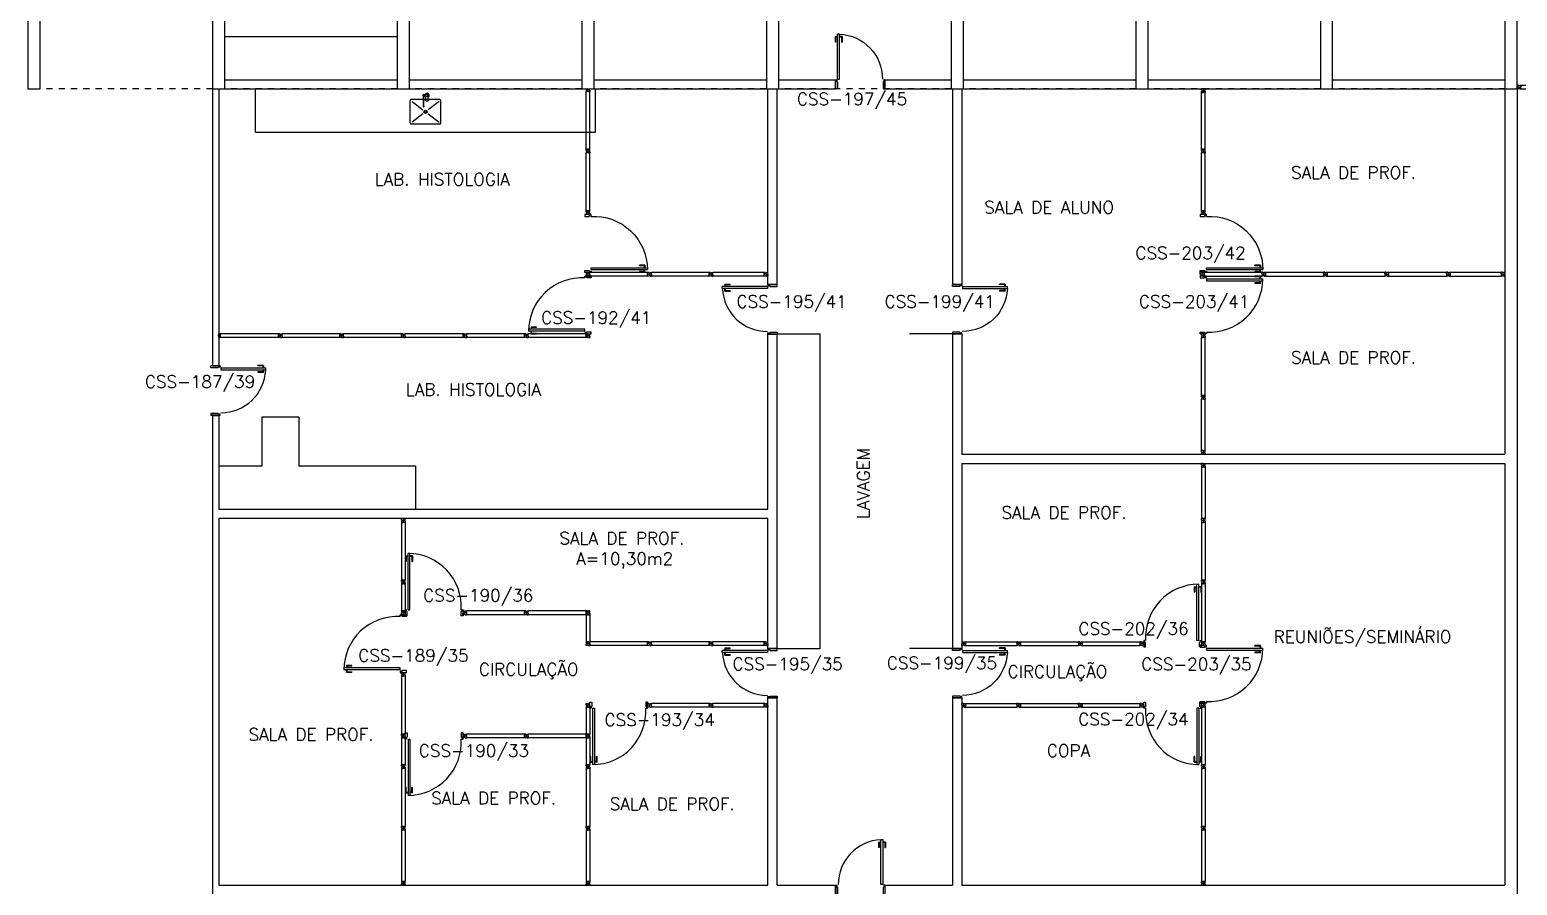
# Model space of a CAD drawing. Extents: x -248 to -11, y 347 to 447.
# Drawn here: x -51.24 to -27.07, y 392.64 to 406.54 of the extents above; entities that cross this region are included whole.
import ezdxf
from ezdxf.enums import TextEntityAlignment as Align

# ---------------------------------------------------------------- set-up
doc = ezdxf.new("R2010")
doc.units = 0
doc.header["$LTSCALE"] = 0.02
doc.header["$MEASUREMENT"] = 0
doc.linetypes.add('HIDDEN2', pattern=[0.1875, 0.125, -0.0625])
doc.layers.get('0').update_dxf_attribs({"linetype": 'CONTINUOUS'})
for name, color, linetype in [('ALV', 2, 'CONTINUOUS'), ('AREA', 2, 'CONTINUOUS'), ('BANC', 2, 'CONTINUOUS'), ('DIV', 2, 'CONTINUOUS'), ('EQUIP', 1, 'CONTINUOUS'), ('ESQ', 1, 'CONTINUOUS'), ('ESTR', 3, 'CONTINUOUS'), ('PROJ', 1, 'HIDDEN2'), ('TEXTO', 2, 'CONTINUOUS'), ('TEXTO-ENDEREÇO', 2, 'CONTINUOUS')]:
    doc.layers.add(name, color=color, linetype=linetype)
doc.styles.add('UNB-100', font='simplex.shx', dxfattribs={"height": 0.2})
doc.styles.add('UNB-100-1', font='simplex.shx', dxfattribs={"height": 0.2})

# ---------------------------------------------------------------- blocks, each defined once
blk = doc.blocks.new('PILAR-SSS')
blk.add_lwpolyline([(0.003, -26.452), (0.003, -27.952), (0.203, -27.952), (0.203, -26.452)], close=True)
blk = doc.blocks.new('PDV2E-SSS')
at = {"layer": 'DIV'}
for p, q in [((0.034, 0.925), (0.034, 0.835)), ((0.034, 0.925), (0.074, 0.925)), ((0.044, 0.835), (0.034, 0.835)), ((0.044, 0.915), (0.044, 0.835)), ((0.044, 0.915), (0.074, 0.915)), ((0.076, 0.05), (0.076, 0.965)), ((0.106, 0.965), (0.076, 0.965)), ((0.106, 0.05), (0.106, 0.965)), ((0.148, 0.925), (0.108, 0.925)), ((0.138, 0.915), (0.108, 0.915)), ((0.138, 0.915), (0.138, 0.835)), ((0.138, 0.835), (0.148, 0.835)), ((0.148, 0.925), (0.148, 0.835)), ((0.031, 0.05), (0.031, -0.05)), ((0.051, 0.05), (0.031, 0.05)), ((0.051, 0.02), (0.051, 0.05)), ((0.051, 0.02), (0.061, 0.02)), ((0.061, -0.05), (0.061, 0.02)), ((0.076, 0.05), (0.106, 0.05)), ((0.95, 0.02), (0.94, 0.02)), ((0.94, -0.05), (0.94, 0.02)), ((0.95, 0.02), (0.95, 0.05)), ((0.95, 0.05), (0.97, 0.05)), ((0.97, 0.05), (0.97, 0.035)), ((0.97, 0.035), (0.97, -0.035)), ((0.031, -0.05), (0.061, -0.05)), ((0.97, -0.05), (0.94, -0.05)), ((0.97, -0.035), (0.97, -0.05))]:
    blk.add_line(p, q, dxfattribs=at)
at = {"layer": 'DIV', "color": 1}
blk.add_arc((0.076, 0.1), 0.865, 356.6786, 90, dxfattribs=at)
blk = doc.blocks.new('PDV2D-SSS')
for p, q in [((-0.148, 0.925), (-0.108, 0.925)), ((-0.148, 0.925), (-0.148, 0.835)), ((-0.138, 0.835), (-0.148, 0.835)), ((-0.138, 0.915), (-0.108, 0.915)), ((-0.138, 0.915), (-0.138, 0.835)), ((-0.106, 0.965), (-0.076, 0.965)), ((-0.106, 0.05), (-0.106, 0.965)), ((-0.076, 0.05), (-0.076, 0.965)), ((-0.034, 0.925), (-0.074, 0.925)), ((-0.044, 0.915), (-0.074, 0.915)), ((-0.044, 0.915), (-0.044, 0.835)), ((-0.044, 0.835), (-0.034, 0.835)), ((-0.034, 0.925), (-0.034, 0.835)), ((-0.95, 0.05), (-0.97, 0.05)), ((-0.97, 0.05), (-0.97, 0.035)), ((-0.97, 0.035), (-0.97, -0.035)), ((-0.95, 0.02), (-0.95, 0.05)), ((-0.95, 0.02), (-0.94, 0.02)), ((-0.94, -0.05), (-0.94, 0.02)), ((-0.076, 0.05), (-0.106, 0.05)), ((-0.051, 0.02), (-0.061, 0.02)), ((-0.061, -0.05), (-0.061, 0.02)), ((-0.051, 0.05), (-0.031, 0.05)), ((-0.051, 0.02), (-0.051, 0.05)), ((-0.031, 0.05), (-0.031, -0.05)), ((-0.97, -0.035), (-0.97, -0.05)), ((-0.97, -0.05), (-0.94, -0.05)), ((-0.031, -0.05), (-0.061, -0.05))]:
    blk.add_line(p, q)
at = {"color": 1}
blk.add_arc((-0.076, 0.1), 0.865, 90, 183.3214, dxfattribs=at)
blk = doc.blocks.new('MDIVMT-SSS')
for p, q in [((-0.03, 0.03), (-0.03, 0.006)), ((-0.008, 0.03), (-0.03, 0.03)), ((-0.0185, 0.006), (-0.03, 0.006)), ((-0.0185, -0.006), (-0.0185, 0.006)), ((-0.008, 0.03), (-0.008, 0.02)), ((-0.008, 0.02), (0.008, 0.02)), ((-0.0051, 0), (0.0051, 0)), ((-0.0051, 0), (0.0051, 0)), ((0, -0.0051), (0, 0.0051)), ((0, -0.0051), (0, 0.0051)), ((0.008, 0.03), (0.008, 0.02)), ((0.008, 0.03), (0.03, 0.03)), ((0.0205, 0.006), (0.03, 0.006)), ((0.0205, -0.006), (0.0205, 0.006)), ((0.0205, 0.006), (0.03, 0.006)), ((0.0205, -0.006), (0.0205, 0.006)), ((0.03, 0.03), (0.03, -0.03)), ((0.03, 0.03), (0.47, 0.03)), ((0.03, 0.006), (0.03, 0.03)), ((0.03, 0.009), (0.03, 0.027)), ((0.03, 0.005), (0.03, -0.005)), ((0.47, 0.03), (0.47, -0.03)), ((0.4795, 0.006), (0.47, 0.006)), ((0.47, 0.005), (0.47, -0.005)), ((0.4795, -0.006), (0.4795, 0.006)), ((0.4949, 0), (0.5051, 0)), ((0.5051, 0), (0.4949, 0)), ((0.5, -0.0051), (0.5, 0.0051)), ((-0.0185, -0.006), (-0.03, -0.006)), ((-0.03, -0.03), (-0.03, -0.006)), ((-0.008, -0.03), (-0.03, -0.03)), ((-0.008, -0.03), (-0.008, -0.02)), ((-0.008, -0.02), (0.008, -0.02)), ((0.008, -0.03), (0.008, -0.02)), ((0.008, -0.03), (0.03, -0.03)), ((0.0205, -0.006), (0.03, -0.006)), ((0.0205, -0.006), (0.03, -0.006)), ((0.03, -0.006), (0.03, -0.03)), ((0.03, -0.03), (0.03, -0.009)), ((0.03, -0.009), (0.03, -0.027)), ((0.03, -0.03), (0.47, -0.03)), ((0.4795, -0.006), (0.47, -0.006))]:
    blk.add_line(p, q)
blk = doc.blocks.new('DIVMT-SSS')
for p, q in [((-0.03, 0.008), (-0.03, 0.03)), ((-0.006, 0.03), (-0.03, 0.03)), ((-0.03, 0.008), (-0.02, 0.008)), ((-0.02, -0.008), (-0.02, 0.008)), ((-0.006, 0.02), (-0.006, 0.03)), ((0.006, 0.02), (-0.006, 0.02)), ((-0.005, 0), (0.005, 0)), ((0.005, 0), (-0.005, 0)), ((0, 0.005), (0, -0.005)), ((0, -0.005), (0, 0.005)), ((0.006, 0.03), (0.03, 0.03)), ((0.006, 0.02), (0.006, 0.03)), ((0.03, 0.008), (0.02, 0.008)), ((0.02, -0.008), (0.02, 0.008)), ((0.03, 0.008), (0.03, 0.03)), ((-0.03, -0.008), (-0.03, -0.03)), ((-0.03, -0.008), (-0.02, -0.008)), ((-0.03, -0.03), (-0.03, -0.97)), ((-0.03, -0.03), (-0.009, -0.03)), ((0.03, -0.03), (-0.03, -0.03)), ((-0.03, -0.03), (-0.006, -0.03)), ((-0.009, -0.03), (-0.027, -0.03)), ((-0.006, -0.02), (-0.006, -0.03)), ((-0.006, -0.02), (0.006, -0.02)), ((-0.006, -0.02), (-0.006, -0.03)), ((0.006, -0.02), (-0.006, -0.02)), ((0.005, -0.03), (-0.005, -0.03)), ((0.006, -0.02), (0.006, -0.03)), ((0.006, -0.02), (0.006, -0.03)), ((0.03, -0.03), (0.006, -0.03)), ((0.03, -0.008), (0.02, -0.008)), ((0.03, -0.008), (0.03, -0.03)), ((0.03, -0.03), (0.03, -0.97)), ((0.03, -0.97), (-0.03, -0.97)), ((-0.006, -0.98), (-0.006, -0.97)), ((-0.006, -0.98), (0.006, -0.98)), ((0.006, -1.001), (-0.006, -1.001)), ((0.005, -0.97), (-0.005, -0.97)), ((0, -0.994), (0, -1.007)), ((0, -1.02), (0, -1.021)), ((0.006, -0.98), (0.006, -0.97))]:
    blk.add_line(p, q)
blk = doc.blocks.new('MTT-SSS')
for p, q in [((-0.008, 0.03), (-0.03, 0.03)), ((-0.03, 0.03), (-0.03, 0.006)), ((-0.0185, 0.006), (-0.03, 0.006)), ((-0.0185, -0.006), (-0.0185, 0.006)), ((-0.008, 0.03), (-0.008, 0.02)), ((-0.008, 0.02), (0.008, 0.02)), ((-0.0051, 0), (0.0051, 0)), ((0, -0.0051), (0, 0.0051)), ((0.008, 0.03), (0.03, 0.03)), ((0.008, 0.03), (0.008, 0.02)), ((0.0205, -0.006), (0.0205, 0.006)), ((0.0205, 0.006), (0.03, 0.006)), ((0.03, 0.006), (0.03, 0.03)), ((-0.03, -0.03), (-0.03, -0.006)), ((-0.0185, -0.006), (-0.03, -0.006)), ((-0.008, -0.03), (-0.03, -0.03)), ((-0.008, -0.02), (0.008, -0.02)), ((-0.008, -0.03), (-0.008, -0.02)), ((0.008, -0.03), (0.008, -0.02)), ((0.008, -0.03), (0.03, -0.03)), ((0.0205, -0.006), (0.03, -0.006)), ((0.03, -0.006), (0.03, -0.03))]:
    blk.add_line(p, q)
blk = doc.blocks.new('PD80-SSS')
at = {"color": 1}
for p, q in [((-0.777, 0.01), (-0.777, -0.03)), ((-0.777, 0.01), (-0.687, 0.01)), ((-0.687, 0), (-0.687, 0.01)), ((-0.777, -0.105), (-0.777, -0.065)), ((-0.777, -0.105), (-0.687, -0.105)), ((-0.767, 0), (-0.767, -0.03)), ((-0.767, 0), (-0.687, 0)), ((-0.767, -0.095), (-0.767, -0.065)), ((-0.767, -0.095), (-0.687, -0.095)), ((-0.687, -0.095), (-0.687, -0.105))]:
    blk.add_line(p, q, dxfattribs=at)
at = {"color": 2}
for p, q in [((-0.075, 0), (0.075, 0)), ((0.075, -0.03), (0.075, 0)), ((-0.817, -0.065), (-0.817, -0.03)), ((-0.085, -0.03), (-0.817, -0.03)), ((-0.085, -0.065), (-0.817, -0.065)), ((-0.085, -0.03), (-0.085, -0.065)), ((-0.075, 0), (-0.075, -0.02)), ((-0.075, -0.02), (-0.04, -0.02)), ((-0.04, -0.03), (-0.04, -0.02)), ((-0.04, -0.03), (0.075, -0.03)), ((-0.075, -0.781), (-0.04, -0.781)), ((-0.075, -0.801), (-0.075, -0.781)), ((-0.075, -0.801), (0.075, -0.801)), ((-0.075, -0.802), (0.075, -0.802)), ((-0.04, -0.771), (0.075, -0.771)), ((-0.04, -0.771), (-0.04, -0.781)), ((0.075, -0.771), (0.075, -0.801))]:
    blk.add_line(p, q, dxfattribs=at)
at = {"color": 1}
blk.add_arc((-0.085, -0.03), 0.731, 182.6571, 270, dxfattribs=at)
blk = doc.blocks.new('PE80-SSS')
for p, q in [((0.075, 0), (-0.075, 0)), ((-0.075, -0.03), (-0.075, 0)), ((0.075, 0), (0.075, -0.02)), ((0.777, 0.01), (0.687, 0.01)), ((0.687, 0), (0.687, 0.01)), ((0.777, 0.01), (0.777, -0.03)), ((0.04, -0.03), (-0.075, -0.03)), ((0.075, -0.02), (0.04, -0.02)), ((0.04, -0.03), (0.04, -0.02)), ((0.085, -0.03), (0.817, -0.03)), ((0.085, -0.03), (0.085, -0.065)), ((0.085, -0.065), (0.817, -0.065)), ((0.767, 0), (0.687, 0)), ((0.767, -0.095), (0.687, -0.095)), ((0.687, -0.095), (0.687, -0.105)), ((0.777, -0.105), (0.687, -0.105)), ((0.767, 0), (0.767, -0.03)), ((0.767, -0.095), (0.767, -0.065)), ((0.777, -0.105), (0.777, -0.065)), ((0.817, -0.065), (0.817, -0.03)), ((0.04, -0.771), (-0.075, -0.771)), ((-0.075, -0.771), (-0.075, -0.801)), ((0.075, -0.801), (-0.075, -0.801)), ((0.075, -0.802), (-0.075, -0.802)), ((0.04, -0.771), (0.04, -0.781)), ((0.075, -0.781), (0.04, -0.781)), ((0.075, -0.801), (0.075, -0.781))]:
    blk.add_line(p, q)
blk.add_arc((0.085, -0.03), 0.731, 270, 357.3429)
blk = doc.blocks.new('INOXA1-P-SSS')
for p, q in [((0.22, 0.25), (0.14, 0.25)), ((0.5, 0.25), (0.22, 0.25)), ((0.043, 0.008), (0.043, -0.022)), ((0.062, 0.04), (0.071, 0.04)), ((0.131, 0.048), (0.076, 0.043)), ((0.131, -0.002), (0.076, 0.003)), ((0.12, 0.23), (0.12, 0.047)), ((0.15, 0.22), (0.287, 0.043)), ((0.353, 0.043), (0.49, 0.22)), ((0.52, 0.23), (0.52, -0.23)), ((0.22, -0.027), (0.054, -0.027)), ((0.22, -0.037), (0.054, -0.037)), ((0.063, -0.003), (0.063, -0.021)), ((0.12, -0.001), (0.12, -0.027)), ((0.12, -0.037), (0.12, -0.23)), ((0.15, -0.22), (0.287, -0.043)), ((0.231, -0.027), (0.22, -0.027)), ((0.231, -0.037), (0.22, -0.037)), ((0.353, -0.043), (0.49, -0.22)), ((0.22, -0.25), (0.14, -0.25)), ((0.5, -0.25), (0.22, -0.25))]:
    blk.add_line(p, q)
blk.add_lwpolyline([(0.076, 0.003), (0.072, 0.004), (0.069, 0.009), (0.067, 0.015), (0.066, 0.023), (0.067, 0.031), (0.069, 0.037), (0.072, 0.042), (0.076, 0.043)])
blk.add_lwpolyline([(0.131, 0.048), (0.137, 0.046), (0.143, 0.041), (0.147, 0.033), (0.148, 0.023), (0.147, 0.013), (0.143, 0.006), (0.137, 0), (0.131, -0.002), (0.125, 0), (0.119, 0.006), (0.115, 0.013), (0.114, 0.023), (0.115, 0.033), (0.119, 0.041), (0.125, 0.046)], close=True)
for radius in [0.0266, 0.0163]:
    blk.add_circle((0.32, 0), radius)
for centre, radius, start, end in [((0.14, 0.23), 0.02, 90, 180), ((0.5, 0.23), 0.02, 360, 90), ((0.054, 0.023), 0.0349, 36.1705, 252.2568), ((0.054, 0.023), 0.0189, 62.7367, 235.7375), ((0.073, -0.003), 0.01, 102.8285, 180), ((0.054, 0.023), 0.0349, 285.5373, 323.9987), ((0.054, -0.032), 0.0145, 20.161, 339.839), ((0.054, -0.032), 0.005, 90.0037, 269.9963), ((0.14, -0.23), 0.02, 180, 270), ((0.231, -0.032), 0.00738, 222.6559, 137.3441), ((0.231, -0.032), 0.005, 269.9935, 90.0065), ((0.5, -0.23), 0.02, 270, 360)]:
    blk.add_arc(centre, radius, start, end)

msp = doc.modelspace()

# ---------------------------------------------------------------- linework, layer by layer
at = {"layer": 'ALV'}
for p, q in [((-48.066, 405.727), (-45.266, 405.727)), ((-48.066, 405.577), (-45.266, 405.577)), ((-45.066, 405.727), (-42.266, 405.727)), ((-45.066, 405.577), (-42.266, 405.577)), ((-42.066, 405.727), (-39.266, 405.727)), ((-42.066, 405.577), (-39.266, 405.577)), ((-39.241, 402.398), (-39.241, 405.577)), ((-39.091, 402.398), (-39.091, 405.577)), ((-39.066, 405.727), (-38.142, 405.727)), ((-39.066, 405.577), (-38.142, 405.577)), ((-39.006, 405.577), (-38.197, 405.577)), ((-38.142, 405.577), (-38.142, 405.727)), ((-37.34, 405.577), (-37.34, 405.727)), ((-37.34, 405.727), (-36.266, 405.727)), ((-37.34, 405.577), (-36.266, 405.577)), ((-36.241, 405.577), (-36.241, 402.398)), ((-36.091, 405.577), (-36.091, 402.398)), ((-36.066, 405.727), (-33.266, 405.727)), ((-36.066, 405.577), (-33.266, 405.577)), ((-33.066, 405.727), (-30.266, 405.727)), ((-33.066, 405.577), (-30.266, 405.577)), ((-30.066, 405.727), (-27.266, 405.727)), ((-30.066, 405.577), (-27.266, 405.577)), ((-39.301, 402.597), (-39.301, 402.576)), ((-39.301, 402.537), (-39.301, 402.597)), ((-39.301, 402.597), (-39.301, 402.576)), ((-39.301, 402.537), (-39.301, 402.597)), ((-39.279, 402.597), (-39.301, 402.597)), ((-39.301, 402.597), (-39.301, 402.573)), ((-39.301, 402.576), (-39.301, 402.594)), ((-39.301, 402.576), (-39.301, 402.594)), ((-39.292, 402.573), (-39.301, 402.573)), ((-39.292, 402.573), (-39.301, 402.573)), ((-39.292, 402.573), (-39.301, 402.573)), ((-39.301, 402.562), (-39.301, 402.572)), ((-39.301, 402.562), (-39.301, 402.572)), ((-39.292, 402.561), (-39.301, 402.561)), ((-39.292, 402.561), (-39.301, 402.561)), ((-39.301, 402.537), (-39.301, 402.561)), ((-39.292, 402.561), (-39.301, 402.561)), ((-39.279, 402.537), (-39.301, 402.537)), ((-39.3, 402.562), (-39.3, 402.572)), ((-39.293, 402.572), (-39.3, 402.572)), ((-39.293, 402.562), (-39.3, 402.562)), ((-39.293, 402.572), (-39.293, 402.562)), ((-39.292, 402.573), (-39.292, 402.561)), ((-39.292, 402.573), (-39.292, 402.561)), ((-39.292, 402.561), (-39.292, 402.573)), ((-39.279, 402.597), (-39.279, 402.587)), ((-39.279, 402.587), (-39.263, 402.587)), ((-39.279, 402.537), (-39.279, 402.547)), ((-39.279, 402.547), (-39.263, 402.547)), ((-39.266, 402.567), (-39.277, 402.567)), ((-39.266, 402.567), (-39.277, 402.567)), ((-39.277, 402.567), (-39.266, 402.567)), ((-39.271, 402.573), (-39.271, 402.562)), ((-39.271, 402.573), (-39.271, 402.562)), ((-39.271, 402.562), (-39.271, 402.573)), ((-39.263, 402.597), (-39.241, 402.597)), ((-39.263, 402.597), (-39.263, 402.587)), ((-39.263, 402.537), (-39.263, 402.547)), ((-39.263, 402.537), (-39.241, 402.537)), ((-39.251, 402.573), (-39.241, 402.573)), ((-39.251, 402.561), (-39.251, 402.573)), ((-39.251, 402.561), (-39.241, 402.561)), ((-39.241, 402.573), (-39.241, 402.597)), ((-39.241, 402.561), (-39.241, 402.537)), ((-39.091, 402.398), (-39.241, 402.398)), ((-36.241, 402.398), (-36.091, 402.398)), ((-39.241, 398.747), (-39.241, 401.597)), ((-39.241, 401.597), (-39.091, 401.597)), ((-39.091, 396.487), (-39.091, 401.597)), ((-36.241, 401.597), (-36.241, 396.487)), ((-36.091, 401.597), (-36.241, 401.597)), ((-36.091, 401.597), (-36.091, 399.642)), ((-36.091, 399.642), (-27.266, 399.642)), ((-36.091, 399.492), (-27.266, 399.492)), ((-36.091, 399.492), (-36.091, 396.487)), ((-39.241, 398.747), (-48.166, 398.747)), ((-39.241, 398.597), (-48.166, 398.597)), ((-39.241, 396.487), (-39.241, 398.597)), ((-39.091, 396.487), (-39.241, 396.487)), ((-36.241, 396.487), (-36.091, 396.487)), ((-39.241, 392.642), (-39.241, 395.686)), ((-39.091, 395.686), (-39.241, 395.686)), ((-39.091, 392.642), (-39.091, 395.686)), ((-36.241, 395.686), (-36.241, 392.642)), ((-36.241, 395.686), (-36.091, 395.686)), ((-36.091, 395.686), (-36.091, 392.642)), ((-48.166, 392.642), (-39.241, 392.642)), ((-39.091, 392.642), (-38.142, 392.642)), ((-38.142, 392.492), (-38.142, 392.642)), ((-37.34, 392.642), (-36.241, 392.642)), ((-36.091, 392.642), (-27.266, 392.642))]:
    msp.add_line(p, q, dxfattribs=at)
at = {"layer": 'BANC'}
for p, q in [((-48.066, 406.427), (-45.266, 406.427)), ((-47.566, 404.877), (-47.566, 405.577)), ((-42.041, 404.877), (-42.041, 405.577)), ((-47.566, 404.877), (-42.041, 404.877)), ((-39.091, 401.597), (-38.391, 401.597)), ((-38.391, 396.487), (-38.391, 401.597)), ((-36.241, 401.597), (-36.941, 401.597)), ((-47.466, 400.247), (-47.466, 399.447)), ((-46.866, 400.247), (-47.466, 400.247)), ((-46.866, 400.247), (-46.866, 399.447)), ((-47.466, 399.447), (-48.166, 399.447)), ((-44.966, 399.447), (-46.866, 399.447)), ((-44.966, 399.447), (-44.966, 398.747)), ((-39.091, 396.487), (-38.391, 396.487)), ((-36.241, 396.487), (-36.941, 396.487))]:
    msp.add_line(p, q, dxfattribs=at)
at = {"layer": 'DIV'}
for p, q in [((-42.196, 405.575), (-42.196, 405.577)), ((-42.196, 405.575), (-42.186, 405.575)), ((-42.186, 405.575), (-42.186, 405.559)), ((-42.166, 405.562), (-42.166, 405.572)), ((-42.166, 405.572), (-42.166, 405.562)), ((-42.136, 405.575), (-42.146, 405.575)), ((-42.146, 405.575), (-42.146, 405.559)), ((-42.136, 405.575), (-42.136, 405.577)), ((-32.172, 405.577), (-32.196, 405.577)), ((-32.196, 405.555), (-32.196, 405.577)), ((-32.172, 405.568), (-32.172, 405.577)), ((-32.16, 405.568), (-32.16, 405.577)), ((-32.16, 405.577), (-32.136, 405.577)), ((-32.136, 405.555), (-32.136, 405.577)), ((-42.196, 405.559), (-42.196, 405.537)), ((-42.196, 405.559), (-42.186, 405.559)), ((-42.172, 405.537), (-42.196, 405.537)), ((-42.172, 405.546), (-42.172, 405.537)), ((-42.16, 405.546), (-42.172, 405.546)), ((-42.171, 405.567), (-42.161, 405.567)), ((-42.161, 405.567), (-42.171, 405.567)), ((-42.16, 405.546), (-42.16, 405.537)), ((-42.16, 405.537), (-42.136, 405.537)), ((-42.136, 405.559), (-42.146, 405.559)), ((-42.136, 405.559), (-42.136, 405.537)), ((-32.196, 405.555), (-32.186, 405.555)), ((-32.196, 405.539), (-32.186, 405.539)), ((-32.196, 405.539), (-32.196, 405.517)), ((-32.196, 405.517), (-32.172, 405.517)), ((-32.136, 405.517), (-32.196, 405.517)), ((-32.196, 405.517), (-32.175, 405.517)), ((-32.175, 405.517), (-32.193, 405.517)), ((-32.186, 405.539), (-32.186, 405.555)), ((-32.16, 405.568), (-32.172, 405.568)), ((-32.161, 405.547), (-32.172, 405.547)), ((-32.172, 405.547), (-32.161, 405.547)), ((-32.16, 405.527), (-32.172, 405.527)), ((-32.172, 405.527), (-32.172, 405.517)), ((-32.172, 405.527), (-32.16, 405.527)), ((-32.172, 405.527), (-32.172, 405.517)), ((-32.161, 405.517), (-32.171, 405.517)), ((-32.166, 405.542), (-32.166, 405.553)), ((-32.166, 405.553), (-32.166, 405.542)), ((-32.16, 405.527), (-32.16, 405.517)), ((-32.16, 405.527), (-32.16, 405.517)), ((-32.136, 405.517), (-32.16, 405.517)), ((-32.146, 405.539), (-32.146, 405.555)), ((-32.136, 405.555), (-32.146, 405.555)), ((-32.136, 405.539), (-32.146, 405.539)), ((-32.136, 405.539), (-32.136, 405.517)), ((-40.158, 402.567), (-40.172, 402.567)), ((-40.166, 402.56), (-40.166, 402.574)), ((-40.146, 402.573), (-40.146, 402.561)), ((-40.146, 402.573), (-40.136, 402.573)), ((-40.146, 402.561), (-40.136, 402.561)), ((-40.136, 402.537), (-40.136, 402.597)), ((-39.301, 402.597), (-40.136, 402.597)), ((-40.136, 402.562), (-40.136, 402.572)), ((-39.301, 402.537), (-40.136, 402.537)), ((-28.216, 402.574), (-28.216, 402.598)), ((-28.194, 402.598), (-28.216, 402.598)), ((-28.207, 402.574), (-28.216, 402.574)), ((-28.216, 402.562), (-28.216, 402.538)), ((-28.207, 402.562), (-28.216, 402.562)), ((-28.194, 402.538), (-28.216, 402.538)), ((-28.207, 402.574), (-28.207, 402.562)), ((-28.194, 402.598), (-28.194, 402.588)), ((-28.178, 402.588), (-28.194, 402.588)), ((-28.194, 402.538), (-28.194, 402.548)), ((-28.178, 402.548), (-28.194, 402.548)), ((-28.192, 402.568), (-28.181, 402.568)), ((-28.181, 402.568), (-28.192, 402.568)), ((-28.186, 402.563), (-28.186, 402.573)), ((-28.186, 402.573), (-28.186, 402.563)), ((-28.178, 402.598), (-28.156, 402.598)), ((-28.178, 402.598), (-28.178, 402.588)), ((-28.178, 402.538), (-28.178, 402.548)), ((-28.178, 402.538), (-28.156, 402.538)), ((-28.166, 402.574), (-28.156, 402.574)), ((-28.166, 402.562), (-28.166, 402.574)), ((-28.166, 402.574), (-28.156, 402.574)), ((-28.166, 402.574), (-28.166, 402.562)), ((-28.166, 402.562), (-28.156, 402.562)), ((-28.166, 402.562), (-28.156, 402.562)), ((-28.156, 402.598), (-27.326, 402.598)), ((-28.156, 402.598), (-28.156, 402.538)), ((-28.156, 402.598), (-28.156, 402.574)), ((-28.156, 402.573), (-28.156, 402.563)), ((-28.156, 402.538), (-28.156, 402.562)), ((-28.156, 402.538), (-28.156, 402.559)), ((-28.156, 402.559), (-28.156, 402.541)), ((-28.156, 402.538), (-27.326, 402.538)), ((-27.326, 402.598), (-27.326, 402.538)), ((-27.326, 402.574), (-27.326, 402.598)), ((-27.304, 402.598), (-27.326, 402.598)), ((-27.317, 402.574), (-27.326, 402.574)), ((-27.317, 402.574), (-27.326, 402.574)), ((-27.326, 402.573), (-27.326, 402.563)), ((-27.317, 402.562), (-27.326, 402.562)), ((-27.326, 402.562), (-27.326, 402.538)), ((-27.317, 402.562), (-27.326, 402.562)), ((-27.304, 402.538), (-27.326, 402.538)), ((-27.317, 402.562), (-27.317, 402.574)), ((-27.317, 402.574), (-27.317, 402.562)), ((-27.304, 402.598), (-27.304, 402.588)), ((-27.288, 402.588), (-27.304, 402.588)), ((-27.304, 402.538), (-27.304, 402.548)), ((-27.288, 402.548), (-27.304, 402.548)), ((-27.303, 402.568), (-27.289, 402.568)), ((-27.302, 402.568), (-27.291, 402.568)), ((-27.291, 402.568), (-27.302, 402.568)), ((-27.296, 402.574), (-27.296, 402.562)), ((-27.296, 402.563), (-27.296, 402.573)), ((-27.296, 402.573), (-27.296, 402.563)), ((-27.288, 402.598), (-27.266, 402.598)), ((-27.288, 402.598), (-27.288, 402.588)), ((-27.288, 402.538), (-27.288, 402.548)), ((-27.288, 402.538), (-27.266, 402.538)), ((-27.277, 402.568), (-27.276, 402.568)), ((-27.276, 402.574), (-27.266, 402.574)), ((-27.276, 402.562), (-27.276, 402.574)), ((-27.276, 402.574), (-27.266, 402.574)), ((-27.276, 402.574), (-27.276, 402.562)), ((-27.276, 402.562), (-27.266, 402.562)), ((-27.276, 402.562), (-27.266, 402.562)), ((-27.266, 402.598), (-27.266, 402.538)), ((-27.266, 402.598), (-27.266, 402.574)), ((-27.266, 402.573), (-27.266, 402.563)), ((-27.266, 402.538), (-27.266, 402.562)), ((-27.266, 402.538), (-27.266, 402.559)), ((-27.266, 402.559), (-27.266, 402.541)), ((-48.144, 401.597), (-48.166, 401.597)), ((-48.166, 401.537), (-48.166, 401.597)), ((-48.144, 401.537), (-48.166, 401.537)), ((-48.144, 401.597), (-48.144, 401.587)), ((-48.144, 401.587), (-48.136, 401.587)), ((-48.144, 401.537), (-48.144, 401.547)), ((-48.144, 401.547), (-48.136, 401.547)), ((-32.172, 401.598), (-32.196, 401.598)), ((-32.196, 401.576), (-32.196, 401.598)), ((-32.196, 401.576), (-32.186, 401.576)), ((-32.196, 401.56), (-32.186, 401.56)), ((-32.196, 401.56), (-32.196, 401.538)), ((-32.196, 401.538), (-32.172, 401.538)), ((-32.136, 401.538), (-32.196, 401.538)), ((-32.196, 401.538), (-32.175, 401.538)), ((-32.175, 401.538), (-32.193, 401.538)), ((-32.186, 401.56), (-32.186, 401.576)), ((-32.172, 401.589), (-32.172, 401.598)), ((-32.16, 401.589), (-32.172, 401.589)), ((-32.161, 401.568), (-32.172, 401.568)), ((-32.172, 401.568), (-32.161, 401.568)), ((-32.16, 401.548), (-32.172, 401.548)), ((-32.172, 401.548), (-32.172, 401.538)), ((-32.172, 401.548), (-32.16, 401.548)), ((-32.172, 401.548), (-32.172, 401.538)), ((-32.161, 401.538), (-32.171, 401.538)), ((-32.166, 401.563), (-32.166, 401.573)), ((-32.166, 401.573), (-32.166, 401.563)), ((-32.16, 401.589), (-32.16, 401.598)), ((-32.16, 401.598), (-32.136, 401.598)), ((-32.16, 401.548), (-32.16, 401.538)), ((-32.16, 401.548), (-32.16, 401.538)), ((-32.136, 401.538), (-32.16, 401.538)), ((-32.146, 401.56), (-32.146, 401.576)), ((-32.136, 401.576), (-32.146, 401.576)), ((-32.136, 401.56), (-32.146, 401.56)), ((-32.136, 401.576), (-32.136, 401.598)), ((-32.136, 401.56), (-32.136, 401.538)), ((-32.196, 399.702), (-32.196, 400.537)), ((-32.136, 400.537), (-32.196, 400.537)), ((-32.16, 400.568), (-32.173, 400.568)), ((-32.172, 400.547), (-32.172, 400.537)), ((-32.172, 400.547), (-32.16, 400.547)), ((-32.161, 400.537), (-32.171, 400.537)), ((-32.166, 400.587), (-32.166, 400.588)), ((-32.166, 400.561), (-32.166, 400.575)), ((-32.16, 400.547), (-32.16, 400.537)), ((-32.136, 399.702), (-32.136, 400.537)), ((-32.172, 399.702), (-32.196, 399.702)), ((-32.196, 399.68), (-32.196, 399.702)), ((-32.196, 399.68), (-32.186, 399.68)), ((-32.196, 399.664), (-32.186, 399.664)), ((-32.196, 399.664), (-32.196, 399.642)), ((-32.196, 399.642), (-32.172, 399.642)), ((-32.136, 399.642), (-32.196, 399.642)), ((-32.196, 399.642), (-32.175, 399.642)), ((-32.175, 399.642), (-32.193, 399.642)), ((-32.186, 399.664), (-32.186, 399.68)), ((-32.172, 399.693), (-32.172, 399.702)), ((-32.16, 399.693), (-32.172, 399.693)), ((-32.161, 399.672), (-32.172, 399.672)), ((-32.172, 399.672), (-32.161, 399.672)), ((-32.16, 399.652), (-32.172, 399.652)), ((-32.172, 399.652), (-32.172, 399.642)), ((-32.172, 399.652), (-32.16, 399.652)), ((-32.172, 399.652), (-32.172, 399.642)), ((-32.161, 399.642), (-32.171, 399.642)), ((-32.166, 399.667), (-32.166, 399.678)), ((-32.166, 399.678), (-32.166, 399.667)), ((-32.16, 399.693), (-32.16, 399.702)), ((-32.16, 399.702), (-32.136, 399.702)), ((-32.16, 399.652), (-32.16, 399.642)), ((-32.16, 399.652), (-32.16, 399.642)), ((-32.136, 399.642), (-32.16, 399.642)), ((-32.146, 399.664), (-32.146, 399.68)), ((-32.136, 399.68), (-32.146, 399.68)), ((-32.136, 399.664), (-32.146, 399.664)), ((-32.136, 399.68), (-32.136, 399.702)), ((-32.136, 399.664), (-32.136, 399.642)), ((-32.172, 399.492), (-32.196, 399.492)), ((-32.196, 399.47), (-32.196, 399.492)), ((-32.196, 399.47), (-32.186, 399.47)), ((-32.196, 399.454), (-32.186, 399.454)), ((-32.196, 399.454), (-32.196, 399.432)), ((-32.196, 399.432), (-32.172, 399.432)), ((-32.136, 399.432), (-32.196, 399.432)), ((-32.196, 399.432), (-32.175, 399.432)), ((-32.196, 399.432), (-32.196, 398.597)), ((-32.175, 399.432), (-32.193, 399.432)), ((-32.186, 399.454), (-32.186, 399.47)), ((-32.172, 399.483), (-32.172, 399.492)), ((-32.16, 399.483), (-32.172, 399.483)), ((-32.161, 399.462), (-32.172, 399.462)), ((-32.172, 399.462), (-32.161, 399.462)), ((-32.16, 399.442), (-32.172, 399.442)), ((-32.172, 399.442), (-32.172, 399.432)), ((-32.172, 399.442), (-32.16, 399.442)), ((-32.172, 399.442), (-32.172, 399.432)), ((-32.161, 399.432), (-32.171, 399.432)), ((-32.166, 399.457), (-32.166, 399.468)), ((-32.166, 399.468), (-32.166, 399.457)), ((-32.16, 399.483), (-32.16, 399.492)), ((-32.16, 399.492), (-32.136, 399.492)), ((-32.16, 399.442), (-32.16, 399.432)), ((-32.16, 399.442), (-32.16, 399.432)), ((-32.136, 399.432), (-32.16, 399.432)), ((-32.146, 399.454), (-32.146, 399.47)), ((-32.136, 399.47), (-32.146, 399.47)), ((-32.136, 399.454), (-32.146, 399.454)), ((-32.136, 399.47), (-32.136, 399.492)), ((-32.136, 399.454), (-32.136, 399.432)), ((-32.136, 399.432), (-32.136, 398.597)), ((-32.136, 398.597), (-32.196, 398.597)), ((-32.16, 398.567), (-32.173, 398.567)), ((-32.172, 398.588), (-32.172, 398.597)), ((-32.172, 398.588), (-32.16, 398.588)), ((-32.161, 398.597), (-32.171, 398.597)), ((-32.166, 398.574), (-32.166, 398.56)), ((-32.16, 398.588), (-32.16, 398.597)), ((-32.166, 398.548), (-32.166, 398.547)), ((-40.186, 396.567), (-40.187, 396.567)), ((-40.159, 396.567), (-40.173, 396.567)), ((-40.167, 396.561), (-40.167, 396.574)), ((-40.145, 396.573), (-40.136, 396.573)), ((-40.145, 396.573), (-40.145, 396.561)), ((-40.145, 396.561), (-40.136, 396.561)), ((-39.301, 396.597), (-40.136, 396.597)), ((-40.136, 396.537), (-40.136, 396.597)), ((-40.136, 396.562), (-40.136, 396.572)), ((-39.301, 396.537), (-40.136, 396.537)), ((-39.301, 396.597), (-39.301, 396.573)), ((-39.279, 396.597), (-39.301, 396.597)), ((-39.301, 396.537), (-39.301, 396.597)), ((-39.301, 396.597), (-39.301, 396.576)), ((-39.301, 396.576), (-39.301, 396.594)), ((-39.292, 396.573), (-39.301, 396.573)), ((-39.292, 396.573), (-39.301, 396.573)), ((-39.301, 396.562), (-39.301, 396.572)), ((-39.292, 396.561), (-39.301, 396.561)), ((-39.301, 396.537), (-39.301, 396.561)), ((-39.292, 396.561), (-39.301, 396.561)), ((-39.279, 396.537), (-39.301, 396.537)), ((-39.292, 396.561), (-39.292, 396.573)), ((-39.292, 396.573), (-39.292, 396.561)), ((-39.279, 396.597), (-39.279, 396.587)), ((-39.279, 396.587), (-39.263, 396.587)), ((-39.279, 396.547), (-39.263, 396.547)), ((-39.279, 396.537), (-39.279, 396.547)), ((-39.277, 396.567), (-39.266, 396.567)), ((-39.266, 396.567), (-39.277, 396.567)), ((-39.271, 396.562), (-39.271, 396.573)), ((-39.271, 396.573), (-39.271, 396.562)), ((-39.263, 396.597), (-39.263, 396.587)), ((-39.263, 396.597), (-39.241, 396.597)), ((-39.263, 396.537), (-39.263, 396.547)), ((-39.263, 396.537), (-39.241, 396.537)), ((-39.251, 396.561), (-39.251, 396.573)), ((-39.251, 396.573), (-39.241, 396.573)), ((-39.251, 396.561), (-39.241, 396.561)), ((-39.241, 396.573), (-39.241, 396.597)), ((-39.241, 396.561), (-39.241, 396.537)), ((-36.067, 396.567), (-36.056, 396.567)), ((-36.061, 396.562), (-36.061, 396.573)), ((-36.041, 396.573), (-36.031, 396.573)), ((-36.041, 396.561), (-36.041, 396.573)), ((-36.041, 396.561), (-36.031, 396.561)), ((-36.04, 396.572), (-36.032, 396.572)), ((-36.04, 396.562), (-36.04, 396.572)), ((-36.04, 396.562), (-36.032, 396.562)), ((-36.032, 396.572), (-36.032, 396.562)), ((-36.031, 396.597), (-36.031, 396.537)), ((-36.031, 396.597), (-35.196, 396.597)), ((-36.031, 396.572), (-36.031, 396.562)), ((-36.031, 396.537), (-36.031, 396.558)), ((-36.031, 396.558), (-36.031, 396.54)), ((-36.031, 396.537), (-35.196, 396.537)), ((-35.196, 396.597), (-35.196, 396.537)), ((-35.187, 396.573), (-35.196, 396.573)), ((-35.196, 396.572), (-35.196, 396.562)), ((-35.187, 396.561), (-35.196, 396.561)), ((-35.187, 396.561), (-35.187, 396.573)), ((-35.175, 396.567), (-35.161, 396.567)), ((-35.167, 396.575), (-35.167, 396.561)), ((-40.186, 395.567), (-40.187, 395.567)), ((-40.159, 395.567), (-40.173, 395.567)), ((-40.167, 395.561), (-40.167, 395.574)), ((-40.145, 395.573), (-40.145, 395.561)), ((-40.145, 395.573), (-40.136, 395.573)), ((-40.145, 395.561), (-40.136, 395.561)), ((-40.136, 395.537), (-40.136, 395.597)), ((-39.301, 395.597), (-40.136, 395.597)), ((-40.136, 395.562), (-40.136, 395.572)), ((-39.301, 395.537), (-40.136, 395.537)), ((-39.301, 395.597), (-39.301, 395.576)), ((-39.301, 395.537), (-39.301, 395.597)), ((-39.279, 395.597), (-39.301, 395.597)), ((-39.301, 395.597), (-39.301, 395.573)), ((-39.301, 395.576), (-39.301, 395.594)), ((-39.292, 395.573), (-39.301, 395.573)), ((-39.292, 395.573), (-39.301, 395.573)), ((-39.301, 395.562), (-39.301, 395.572)), ((-39.292, 395.561), (-39.301, 395.561)), ((-39.301, 395.537), (-39.301, 395.561)), ((-39.292, 395.561), (-39.301, 395.561)), ((-39.279, 395.537), (-39.301, 395.537)), ((-39.292, 395.573), (-39.292, 395.561)), ((-39.292, 395.561), (-39.292, 395.573)), ((-39.279, 395.597), (-39.279, 395.587)), ((-39.279, 395.587), (-39.263, 395.587)), ((-39.279, 395.537), (-39.279, 395.547)), ((-39.279, 395.547), (-39.263, 395.547)), ((-39.266, 395.567), (-39.277, 395.567)), ((-39.277, 395.567), (-39.266, 395.567)), ((-39.271, 395.573), (-39.271, 395.562)), ((-39.271, 395.562), (-39.271, 395.573)), ((-39.263, 395.597), (-39.241, 395.597)), ((-39.263, 395.597), (-39.263, 395.587)), ((-39.263, 395.537), (-39.263, 395.547)), ((-39.263, 395.537), (-39.241, 395.537)), ((-39.251, 395.573), (-39.241, 395.573)), ((-39.251, 395.561), (-39.251, 395.573)), ((-39.251, 395.561), (-39.241, 395.561)), ((-39.241, 395.573), (-39.241, 395.597)), ((-39.241, 395.561), (-39.241, 395.537)), ((-36.069, 395.597), (-36.091, 395.597)), ((-36.091, 395.573), (-36.091, 395.597)), ((-36.082, 395.573), (-36.091, 395.573)), ((-36.082, 395.561), (-36.091, 395.561)), ((-36.091, 395.561), (-36.091, 395.537)), ((-36.069, 395.537), (-36.091, 395.537)), ((-36.082, 395.573), (-36.082, 395.561)), ((-36.069, 395.597), (-36.069, 395.587)), ((-36.053, 395.587), (-36.069, 395.587)), ((-36.053, 395.547), (-36.069, 395.547)), ((-36.069, 395.537), (-36.069, 395.547)), ((-36.056, 395.567), (-36.067, 395.567)), ((-36.067, 395.567), (-36.056, 395.567)), ((-36.061, 395.573), (-36.061, 395.562)), ((-36.061, 395.562), (-36.061, 395.573)), ((-36.053, 395.597), (-36.053, 395.587)), ((-36.053, 395.597), (-36.031, 395.597)), ((-36.053, 395.537), (-36.053, 395.547)), ((-36.053, 395.537), (-36.031, 395.537)), ((-36.041, 395.573), (-36.041, 395.561)), ((-36.041, 395.573), (-36.031, 395.573)), ((-36.041, 395.561), (-36.041, 395.573)), ((-36.041, 395.573), (-36.031, 395.573)), ((-36.041, 395.561), (-36.031, 395.561)), ((-36.041, 395.561), (-36.031, 395.561)), ((-36.031, 395.597), (-36.031, 395.573)), ((-36.031, 395.597), (-36.031, 395.537)), ((-36.031, 395.597), (-35.197, 395.597)), ((-36.031, 395.572), (-36.031, 395.562)), ((-36.031, 395.537), (-36.031, 395.561)), ((-36.031, 395.558), (-36.031, 395.54)), ((-36.031, 395.537), (-36.031, 395.558)), ((-36.031, 395.537), (-35.197, 395.537)), ((-35.197, 395.597), (-35.197, 395.537)), ((-35.188, 395.573), (-35.197, 395.573)), ((-35.197, 395.572), (-35.197, 395.562)), ((-35.188, 395.561), (-35.197, 395.561)), ((-35.188, 395.561), (-35.188, 395.573)), ((-35.173, 395.567), (-35.16, 395.567)), ((-35.166, 395.574), (-35.166, 395.561)), ((-35.147, 395.567), (-35.146, 395.567)), ((-45.172, 393.597), (-45.196, 393.597)), ((-45.196, 393.575), (-45.196, 393.597)), ((-45.196, 393.575), (-45.186, 393.575)), ((-45.196, 393.559), (-45.186, 393.559)), ((-45.196, 393.559), (-45.196, 393.537)), ((-45.196, 393.537), (-45.172, 393.537)), ((-45.136, 393.537), (-45.196, 393.537)), ((-45.196, 393.537), (-45.175, 393.537)), ((-45.196, 393.537), (-45.196, 392.702)), ((-45.175, 393.537), (-45.193, 393.537)), ((-45.186, 393.559), (-45.186, 393.575)), ((-45.172, 393.588), (-45.172, 393.597)), ((-45.16, 393.588), (-45.172, 393.588)), ((-45.161, 393.567), (-45.172, 393.567)), ((-45.172, 393.567), (-45.161, 393.567)), ((-45.16, 393.547), (-45.172, 393.547)), ((-45.172, 393.547), (-45.172, 393.537)), ((-45.172, 393.547), (-45.16, 393.547)), ((-45.172, 393.547), (-45.172, 393.537)), ((-45.161, 393.537), (-45.171, 393.537)), ((-45.166, 393.562), (-45.166, 393.573)), ((-45.166, 393.573), (-45.166, 393.562)), ((-45.16, 393.588), (-45.16, 393.597)), ((-45.16, 393.597), (-45.136, 393.597)), ((-45.16, 393.547), (-45.16, 393.537)), ((-45.16, 393.547), (-45.16, 393.537)), ((-45.136, 393.537), (-45.16, 393.537)), ((-45.146, 393.559), (-45.146, 393.575)), ((-45.136, 393.575), (-45.146, 393.575)), ((-45.136, 393.559), (-45.146, 393.559)), ((-45.136, 393.575), (-45.136, 393.597)), ((-45.136, 393.559), (-45.136, 393.537)), ((-45.136, 393.537), (-45.136, 392.702)), ((-42.172, 393.597), (-42.196, 393.597)), ((-42.196, 393.575), (-42.196, 393.597)), ((-42.196, 393.575), (-42.186, 393.575)), ((-42.196, 393.559), (-42.186, 393.559)), ((-42.196, 393.559), (-42.196, 393.537)), ((-42.196, 393.537), (-42.172, 393.537)), ((-42.136, 393.537), (-42.196, 393.537)), ((-42.196, 393.537), (-42.175, 393.537)), ((-42.196, 393.537), (-42.196, 392.702)), ((-42.175, 393.537), (-42.193, 393.537)), ((-42.186, 393.559), (-42.186, 393.575)), ((-42.172, 393.588), (-42.172, 393.597)), ((-42.16, 393.588), (-42.172, 393.588)), ((-42.161, 393.567), (-42.172, 393.567)), ((-42.172, 393.567), (-42.161, 393.567)), ((-42.16, 393.547), (-42.172, 393.547)), ((-42.172, 393.547), (-42.172, 393.537)), ((-42.172, 393.547), (-42.16, 393.547)), ((-42.172, 393.547), (-42.172, 393.537)), ((-42.161, 393.537), (-42.171, 393.537)), ((-42.166, 393.562), (-42.166, 393.573)), ((-42.166, 393.573), (-42.166, 393.562)), ((-42.16, 393.588), (-42.16, 393.597)), ((-42.16, 393.597), (-42.136, 393.597)), ((-42.16, 393.547), (-42.16, 393.537)), ((-42.16, 393.547), (-42.16, 393.537)), ((-42.136, 393.537), (-42.16, 393.537)), ((-42.146, 393.559), (-42.146, 393.575)), ((-42.136, 393.575), (-42.146, 393.575)), ((-42.136, 393.559), (-42.146, 393.559)), ((-42.136, 393.575), (-42.136, 393.597)), ((-42.136, 393.559), (-42.136, 393.537)), ((-42.136, 393.537), (-42.136, 392.702)), ((-32.172, 393.597), (-32.196, 393.597)), ((-32.196, 393.575), (-32.196, 393.597)), ((-32.196, 393.575), (-32.186, 393.575)), ((-32.196, 393.559), (-32.186, 393.559)), ((-32.196, 393.559), (-32.196, 393.537)), ((-32.196, 393.537), (-32.172, 393.537)), ((-32.136, 393.537), (-32.196, 393.537)), ((-32.196, 393.537), (-32.175, 393.537)), ((-32.196, 393.537), (-32.196, 392.702)), ((-32.175, 393.537), (-32.193, 393.537)), ((-32.186, 393.559), (-32.186, 393.575)), ((-32.172, 393.588), (-32.172, 393.597)), ((-32.16, 393.588), (-32.172, 393.588)), ((-32.161, 393.567), (-32.172, 393.567)), ((-32.172, 393.567), (-32.161, 393.567)), ((-32.16, 393.547), (-32.172, 393.547)), ((-32.172, 393.547), (-32.172, 393.537)), ((-32.172, 393.547), (-32.16, 393.547)), ((-32.172, 393.547), (-32.172, 393.537)), ((-32.161, 393.537), (-32.171, 393.537)), ((-32.166, 393.562), (-32.166, 393.573)), ((-32.166, 393.573), (-32.166, 393.562)), ((-32.16, 393.588), (-32.16, 393.597)), ((-32.16, 393.597), (-32.136, 393.597)), ((-32.16, 393.547), (-32.16, 393.537)), ((-32.16, 393.547), (-32.16, 393.537)), ((-32.136, 393.537), (-32.16, 393.537)), ((-32.146, 393.559), (-32.146, 393.575)), ((-32.136, 393.575), (-32.146, 393.575)), ((-32.136, 393.559), (-32.146, 393.559)), ((-32.136, 393.575), (-32.136, 393.597)), ((-32.136, 393.559), (-32.136, 393.537)), ((-32.136, 393.537), (-32.136, 392.702)), ((-45.136, 392.702), (-45.196, 392.702)), ((-45.16, 392.672), (-45.173, 392.672)), ((-45.172, 392.693), (-45.172, 392.702)), ((-45.172, 392.693), (-45.16, 392.693)), ((-45.161, 392.702), (-45.171, 392.702)), ((-45.166, 392.679), (-45.166, 392.665)), ((-45.16, 392.693), (-45.16, 392.702)), ((-42.136, 392.702), (-42.196, 392.702)), ((-42.16, 392.672), (-42.173, 392.672)), ((-42.172, 392.693), (-42.172, 392.702)), ((-42.172, 392.693), (-42.16, 392.693)), ((-42.161, 392.702), (-42.171, 392.702)), ((-42.166, 392.679), (-42.166, 392.665)), ((-42.16, 392.693), (-42.16, 392.702)), ((-32.136, 392.702), (-32.196, 392.702)), ((-32.196, 392.702), (-32.172, 392.702)), ((-32.196, 392.68), (-32.196, 392.702)), ((-32.136, 392.702), (-32.196, 392.702)), ((-32.196, 392.702), (-32.175, 392.702)), ((-32.196, 392.68), (-32.186, 392.68)), ((-32.196, 392.664), (-32.186, 392.664)), ((-32.196, 392.664), (-32.196, 392.642)), ((-32.172, 392.642), (-32.196, 392.642)), ((-32.175, 392.702), (-32.193, 392.702)), ((-32.186, 392.68), (-32.186, 392.664)), ((-32.16, 392.672), (-32.173, 392.672)), ((-32.172, 392.693), (-32.172, 392.702)), ((-32.172, 392.693), (-32.172, 392.702)), ((-32.172, 392.693), (-32.172, 392.702)), ((-32.172, 392.693), (-32.16, 392.693)), ((-32.16, 392.693), (-32.172, 392.693)), ((-32.172, 392.693), (-32.16, 392.693)), ((-32.161, 392.672), (-32.172, 392.672)), ((-32.172, 392.672), (-32.161, 392.672)), ((-32.16, 392.652), (-32.172, 392.652)), ((-32.172, 392.652), (-32.172, 392.642)), ((-32.161, 392.702), (-32.171, 392.702)), ((-32.161, 392.702), (-32.171, 392.702)), ((-32.166, 392.679), (-32.166, 392.665)), ((-32.166, 392.678), (-32.166, 392.667)), ((-32.166, 392.667), (-32.166, 392.678)), ((-32.166, 392.653), (-32.166, 392.652)), ((-32.16, 392.693), (-32.16, 392.702)), ((-32.16, 392.693), (-32.16, 392.702)), ((-32.136, 392.702), (-32.16, 392.702)), ((-32.16, 392.693), (-32.16, 392.702)), ((-32.16, 392.652), (-32.16, 392.642)), ((-32.16, 392.642), (-32.136, 392.642)), ((-32.146, 392.68), (-32.146, 392.664)), ((-32.136, 392.68), (-32.146, 392.68)), ((-32.136, 392.664), (-32.146, 392.664)), ((-32.136, 392.68), (-32.136, 392.702)), ((-32.136, 392.664), (-32.136, 392.642))]:
    msp.add_line(p, q, dxfattribs=at)
at = {"layer": 'ESQ'}
for p, q in [((-48.266, 405.577), (-48.266, 401.077)), ((-48.166, 405.577), (-48.166, 401.077)), ((-27.266, 405.577), (-27.266, 399.642)), ((-27.066, 405.577), (-27.066, 392.449)), ((-48.266, 401.077), (-48.166, 401.077)), ((-48.267, 400.275), (-48.166, 400.275)), ((-48.266, 400.275), (-48.266, 390.567)), ((-48.166, 400.275), (-48.166, 398.747)), ((-27.266, 399.492), (-27.266, 392.642)), ((-48.166, 398.597), (-48.166, 392.642))]:
    msp.add_line(p, q, dxfattribs=at)
at = {"layer": 'PROJ'}
for p, q in [((-48.266, 405.577), (-51.066, 405.577)), ((-45.266, 405.577), (-48.066, 405.577)), ((-42.266, 405.577), (-45.066, 405.577)), ((-39.266, 405.577), (-42.066, 405.577)), ((-36.266, 405.577), (-39.066, 405.577)), ((-33.266, 405.577), (-36.066, 405.577)), ((-30.266, 405.577), (-33.066, 405.577)), ((-27.266, 405.577), (-30.066, 405.577))]:
    msp.add_line(p, q, dxfattribs=at)

# ---------------------------------------------------------------- block references
at = {"layer": 'DIV', "xscale": -1}
for name, p, rotation in [('DIVMT-SSS', (-42.166, 404.567), 180.0000000235035), ('DIVMT-SSS', (-32.166, 404.567), 180.0000000235032), ('DIVMT-SSS', (-27.036, 405.607), 90.00000004700625), ('DIVMT-SSS', (-42.166, 403.567), 180.0000000235035), ('DIVMT-SSS', (-32.166, 403.567), 180.0000000235032), ('PDV2E-SSS', (-42.166, 402.566), 270.0000000470052), ('PDV2E-SSS', (-32.166, 402.567), 270.0000000470063), ('DIVMT-SSS', (-32.166, 400.567), 180.0000000235032)]:
    msp.add_blockref(name, p, dxfattribs=dict(at, rotation=rotation))
at = {"layer": 'DIV'}
for name, p, rotation in [('PDV2E-SSS', (-42.166, 401.567), 89.99999997649687), ('DIVMT-SSS', (-41.166, 402.567), 269.9999999764969), ('DIVMT-SSS', (-40.166, 402.567), 269.9999999764969), ('DIVMT-SSS', (-32.186, 402.568), 89.99999997649687), ('PDV2E-SSS', (-32.166, 402.567), 269.9999999529937), ('DIVMT-SSS', (-31.186, 402.568), 89.99999997649687), ('DIVMT-SSS', (-30.186, 402.568), 89.99999997649687), ('DIVMT-SSS', (-29.186, 402.568), 89.99999997649687), ('DIVMT-SSS', (-47.166, 401.567), 269.9999999764969), ('DIVMT-SSS', (-46.166, 401.567), 269.9999999764969), ('DIVMT-SSS', (-45.166, 401.567), 269.9999999764969), ('DIVMT-SSS', (-44.166, 401.567), 269.9999999764969), ('DIVMT-SSS', (-43.166, 401.567), 269.9999999764969), ('DIVMT-SSS', (-42.166, 401.567), 269.9999999764969), ('DIVMT-SSS', (-45.166, 398.567), 359.9999999764968), ('DIVMT-SSS', (-32.166, 398.567), 359.9999999764968), ('PDV2E-SSS', (-45.166, 397.067), 359.9999999764968), ('MDIVMT-SSS', (-45.166, 397.567), 269.9999999764969), ('DIVMT-SSS', (-32.166, 397.567), 359.9999999764968), ('PDV2D-SSS', (-32.166, 396.567), 359.9999999764968), ('PDV2E-SSS', (-45.166, 396.067), 89.99999997649687), ('DIVMT-SSS', (-43.166, 397.067), 269.9999999764969), ('DIVMT-SSS', (-42.166, 397.067), 269.9999999764969), ('MDIVMT-SSS', (-42.166, 397.067), 269.9999999764969), ('DIVMT-SSS', (-41.166, 396.567), 269.9999999764969), ('DIVMT-SSS', (-40.166, 396.567), 269.9999999764969), ('DIVMT-SSS', (-35.167, 396.567), 89.99999997649687), ('DIVMT-SSS', (-34.167, 396.567), 89.99999997649687), ('PDV2E-SSS', (-32.166, 396.568), 269.9999999529937), ('DIVMT-SSS', (-45.166, 396.067), 359.9999999764968), ('MDIVMT-SSS', (-42.166, 395.567), 269.9999999764969), ('PDV2D-SSS', (-42.166, 395.567), 179.9999999764969), ('DIVMT-SSS', (-40.166, 395.567), 269.9999999764969), ('DIVMT-SSS', (-35.167, 395.567), 89.99999997649687), ('DIVMT-SSS', (-34.167, 395.567), 89.99999997649687), ('PDV2E-SSS', (-32.166, 395.567), 179.9999999764969), ('DIVMT-SSS', (-32.166, 395.567), 359.9999999764968), ('MDIVMT-SSS', (-45.166, 395.067), 269.9999999764969), ('PDV2D-SSS', (-45.166, 395.067), 179.9999999764969), ('DIVMT-SSS', (-43.166, 395.067), 269.9999999764969), ('DIVMT-SSS', (-42.166, 395.067), 269.9999999764969), ('MDIVMT-SSS', (-42.166, 395.067), 269.9999999764969), ('DIVMT-SSS', (-45.166, 394.567), 359.9999999764968), ('DIVMT-SSS', (-42.166, 394.567), 359.9999999764968), ('DIVMT-SSS', (-32.166, 394.567), 359.9999999764968)]:
    msp.add_blockref(name, p, dxfattribs=dict(at, rotation=rotation))
for p in [(-42.167, 402.567), (-45.166, 397.067), (-44.167, 397.067), (-42.166, 396.567), (-41.167, 396.567), (-36.061, 396.567), (-33.166, 396.567), (-32.166, 396.567), (-41.167, 395.567), (-33.166, 395.567), (-44.167, 395.067), (-45.166, 392.672), (-42.166, 392.672)]:
    msp.add_blockref('MTT-SSS', p, dxfattribs=at)
at = {"layer": 'EQUIP', "rotation": 269.9999999294906}
msp.add_blockref('INOXA1-P-SSS', (-44.804, 405.525), dxfattribs=at)
at = {"layer": 'ESQ', "xscale": -1}
for p, rotation in [((-38.142, 405.652), 90.00000009401248), ((-36.166, 402.398), 7.05093583519556e-08), ((-36.166, 396.487), 7.05093583519556e-08)]:
    msp.add_blockref('PD80-SSS', p, dxfattribs=dict(at, rotation=rotation))
at = {"layer": 'ESQ'}
for name, p, rotation in [('PD80-SSS', (-39.166, 402.398), 359.9999999294906), ('PE80-SSS', (-48.217, 401.077), 359.9999999294906), ('PD80-SSS', (-39.166, 396.487), 359.9999999294906), ('PD80-SSS', (-37.34, 392.567), 269.9999999059875)]:
    msp.add_blockref(name, p, dxfattribs=dict(at, rotation=rotation))
at = {"layer": 'ESTR'}
for p in [(-51.269, 433.53), (-48.269, 433.53), (-45.269, 433.53), (-42.269, 433.53), (-39.269, 433.53), (-36.269, 433.53), (-33.269, 433.53), (-30.269, 433.53), (-27.269, 433.53)]:
    msp.add_blockref('PILAR-SSS', p, dxfattribs=at)

# ---------------------------------------------------------------- texts
at = {"layer": 'AREA', "style": 'UNB-100'}
msp.add_text('A=10,30m2', height=0.2, dxfattribs=at).set_placement((-42.358, 397.848))
at = {"layer": 'TEXTO', "style": 'UNB-100'}
for s, p in [('LAB. HISTOLOGIA', (-45.632, 404.009)), ('SALA DE PROF.', (-30.742, 404.118)), ('SALA DE PROF.', (-30.742, 401.114)), ('LAB. HISTOLOGIA', (-45.125, 400.594)), ('SALA DE PROF.', (-35.447, 398.596)), ('SALA DE PROF.', (-42.63, 398.178)), ('REUNIÕES/SEMINÁRIO', (-31.025, 396.58)), ('CIRCULAÇÃO', (-43.939, 396.049)), ('CIRCULAÇÃO', (-35.347, 396.013)), ('SALA DE PROF.', (-47.682, 394.992)), ('COPA', (-34.71, 394.728)), ('SALA DE PROF.', (-44.715, 393.957)), ('SALA DE PROF.', (-41.812, 393.864))]:
    msp.add_text(s, height=0.2, dxfattribs=at).set_placement(p)
for s, rotation, p in [('SALA DE ALUNO', 360, (-35.727, 403.554)), ('LAVAGEM', 90, (-37.59, 398.594))]:
    msp.add_text(s, height=0.2, rotation=rotation, dxfattribs=at).set_placement(p)
at = {"layer": 'TEXTO-ENDEREÇO', "style": 'UNB-100-1'}
for s, p in [('CSS-197/45', (-37.875, 405.314)), ('CSS-203/42', (-32.375, 402.813)), ('CSS-195/41', (-38.857, 402.024)), ('CSS-199/41', (-36.45, 402.024)), ('CSS-203/41', (-32.317, 402.024)), ('CSS-192/41', (-42.032, 401.762)), ('CSS-187/39', (-48.469, 400.721)), ('CSS-190/36', (-43.948, 397.25)), ('CSS-202/36', (-33.302, 396.711)), ('CSS-189/35', (-45.002, 396.274)), ('CSS-199/35', (-36.414, 396.153)), ('CSS-195/35', (-38.922, 396.138)), ('CSS-203/35', (-32.279, 396.134)), ('CSS-193/34', (-41.001, 395.23)), ('CSS-202/34', (-33.304, 395.24)), ('CSS-190/33', (-44.019, 394.728))]:
    msp.add_text(s, height=0.2, rotation=360, dxfattribs=at).set_placement(p, align=Align.CENTER)

doc.saveas('drawing.dxf')
